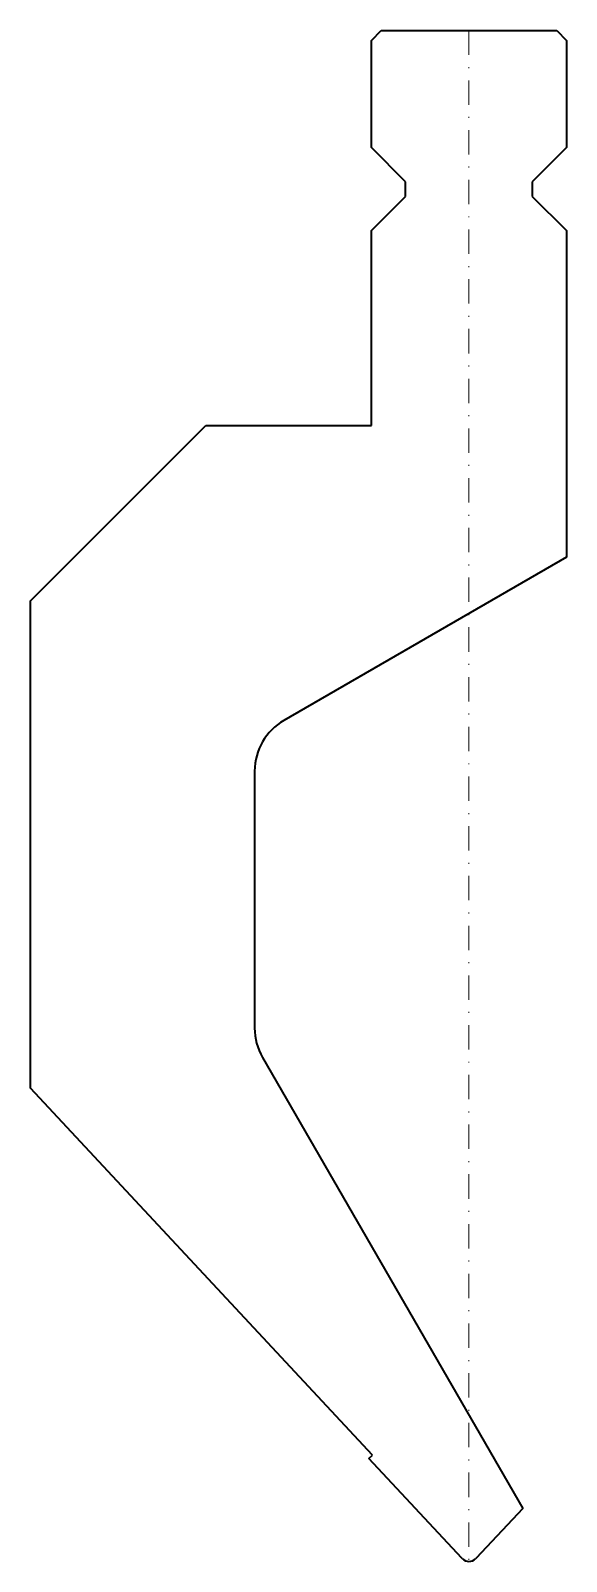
# Model space of a CAD drawing. Header units: millimetres. Extents: x -45 to 10, y 0 to 157.
import ezdxf

# ---------------------------------------------------------------- set-up
doc = ezdxf.new("R2010")
doc.units = ezdxf.units.MM
doc.header["$LTSCALE"] = 5
doc.linetypes.add('AUSGEZOGEN', pattern=[0])
doc.linetypes.add('DASHDOT', pattern=[1, 0.5, -0.25, 0, -0.25])
doc.layers.add('2', color=7, linetype='Continuous')

msp = doc.modelspace()

# ---------------------------------------------------------------- linework, layer by layer
at = {"layer": '2', "color": 7, "linetype": 'AUSGEZOGEN', "lineweight": 35}
for p, q in [((-10, 156), (-9, 157)), ((-10, 145), (-10, 156)), ((-9, 157), (9, 157)), ((9, 157), (10, 156)), ((10, 156), (10, 145)), ((-6.5, 141.5), (-10, 145)), ((10, 145), (6.5, 141.5)), ((-6.5, 140), (-6.5, 141.5)), ((6.5, 141.5), (6.5, 140)), ((-10, 136.5), (-6.5, 140)), ((6.5, 140), (10, 136.5)), ((-10, 116.5), (-10, 136.5)), ((10, 136.5), (10, 103)), ((-45, 98.5), (-27, 116.5)), ((-27, 116.5), (-10, 116.5)), ((10, 103), (-19, 86.26)), ((-45, 48.52), (-45, 98.5)), ((-22, 81.06), (-22, 54.69)), ((-21.2, 51.69), (5.51, 5.44)), ((-9.91, 10.9), (-45, 48.52)), ((-10.28, 10.56), (-9.91, 10.9)), ((-0.73, 0.32), (-10.28, 10.56)), ((5.51, 5.44), (0.73, 0.32)), ((-0.68, 0.27), (-0.73, 0.32)), ((0.73, 0.32), (0.68, 0.27))]:
    msp.add_line(p, q, dxfattribs=at)
at = {"layer": '2', "color": 7, "linetype": 'DASHDOT', "lineweight": 18}
msp.add_line((0, 157), (0, 0), dxfattribs=at)
at = {"layer": '2', "color": 7, "linetype": 'AUSGEZOGEN', "lineweight": 35}
for centre, radius, start, end in [((-16, 81.06), 6, 120, 180), ((-16, 54.69), 6, 180, 210), ((0, 1), 1, 227, 313)]:
    msp.add_arc(centre, radius, start, end, dxfattribs=at)

doc.saveas('drawing.dxf')
